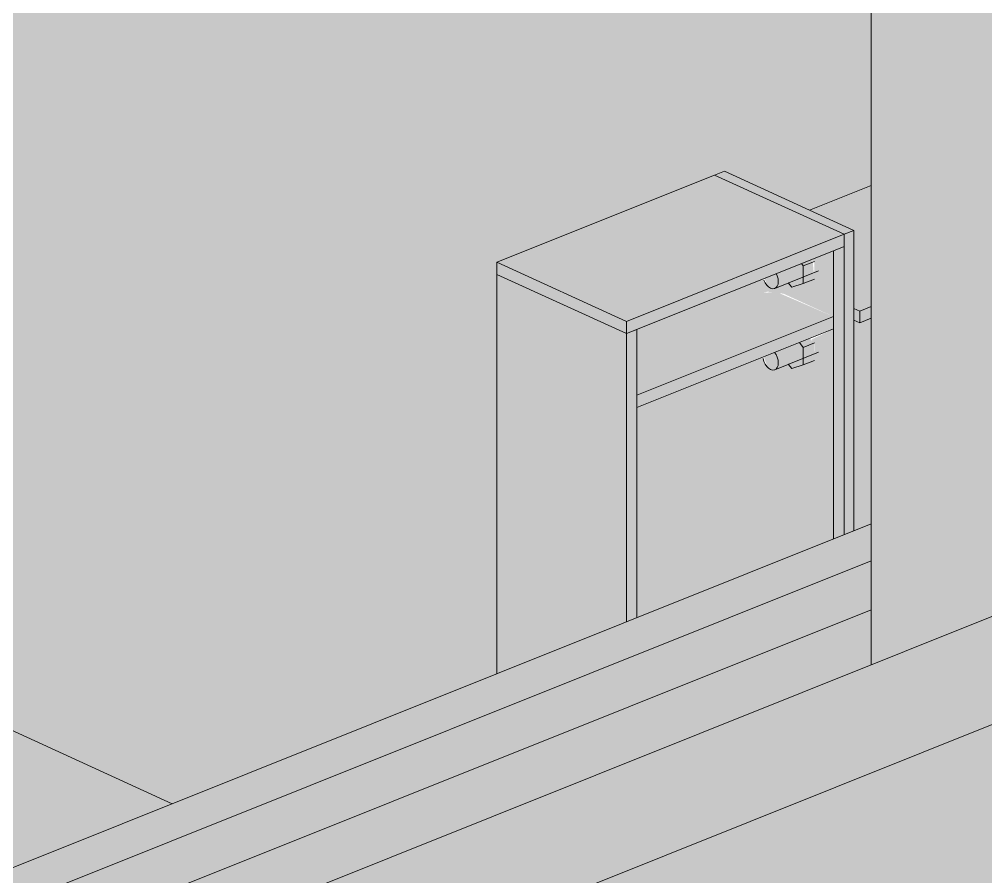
# Model space of a CAD drawing. Header units: inches. Extents: x -8719 to -3484, y -2874 to 4085.
# Drawn here: x -4225.88 to -4199.03, y 3503.45 to 3527.27 of the extents above; entities that cross this region are included whole.
import ezdxf

# ---------------------------------------------------------------- set-up
doc = ezdxf.new("R2010")
doc.units = ezdxf.units.IN
doc.header["$MEASUREMENT"] = 0
for name, color, linetype, lineweight in [('A-GENM', 5, 'Continuous', 9), ('S-BEAM', 12, 'Continuous', 9), ('S-BEAM-1', 63, 'Continuous', 9), ('S-COLS', 52, 'Continuous', 9), ('S-FNDN', 32, 'Continuous', 13), ('S-FSTN', 2, 'Continuous', 9)]:
    doc.layers.add(name, color=color, linetype=linetype, lineweight=lineweight)
doc.layers.add('I-WALL-1', color=2, linetype='Continuous', lineweight=13, transparency=0.4)
doc.layers.add('S-FNDN-2', color=25, linetype='Continuous', lineweight=13, transparency=0.4)

# ---------------------------------------------------------------- blocks, each defined once
blk = doc.blocks.new('Dimension Lumber - GLULAM - 5_125 in_ x 13_5 in_-2274259-STRUCTURAL - 3D - SOUTHWEST')
at = {"layer": 'S-BEAM-1'}
blk.add_hatch(color=256, dxfattribs=at).paths.add_polyline_path([(4408.442, 3467.976), (4492.056, 3501.434), (4491.981, 3501.574), (4495.997, 3503.181), (4496.173, 3503.082), (4570.748, 3532.924), (4567.247, 3534.525), (4404.941, 3469.576)], flags=0)
h = blk.add_hatch(color=256, dxfattribs=at)
h.paths.add_polyline_path([(4408.442, 3455.773), (4497.444, 3491.388), (4492.056, 3501.434), (4408.442, 3467.976)], flags=0)
h.paths.add_polyline_path([(4502.335, 3493.345), (4503.36, 3493.755), (4501.57, 3494.771)], flags=0)
h.paths.add_polyline_path([(4508.783, 3495.925), (4568.771, 3519.973), (4568.557, 3520.07), (4568.557, 3531.821), (4571.012, 3532.803), (4570.748, 3532.924), (4496.173, 3503.082), (4507.531, 3496.636)], flags=0)
at = {"layer": 'S-BEAM'}
for p, q in [((4567.247, 3534.525), (4404.941, 3469.576)), ((4496.173, 3503.082), (4570.748, 3532.924))]:
    blk.add_line(p, q, dxfattribs=at)
blk = doc.blocks.new('W-Wide Flange - W10X22 _MOMENT FRAME_-2307720-STRUCTURAL - 3D - SOUTHWEST')
at = {"layer": 'S-BEAM'}
for p, q in [((4504.299, 3522.656), (4502.586, 3521.97)), ((4503.984, 3519.162), (4503.82, 3519.237)), ((4504.299, 3519.288), (4503.984, 3519.162)), ((4503.984, 3518.836), (4503.984, 3519.162)), ((4503.82, 3518.911), (4503.984, 3518.836)), ((4504.299, 3518.962), (4503.984, 3518.836))]:
    blk.add_line(p, q, dxfattribs=at)
blk = doc.blocks.new('Plywood Web Joist - 11 7_8_ TJI360 _ 16_ O_C_-V658-STRUCTURAL - 3D - SOUTHWEST')
at = {"layer": 'S-BEAM'}
for p, q in [((4475.161, 3501.59), (4504.299, 3513.25)), ((4504.299, 3512.225), (4475.161, 3500.565)), ((4504.299, 3510.869), (4475.161, 3499.209))]:
    blk.add_line(p, q, dxfattribs=at)
blk = doc.blocks.new('051200 - Structural Steel Framing - Moment Frame - Bolted - 1-2290656-STRUCTURAL - 3D - SOUTHWEST')
at = {"layer": 'A-GENM'}
for p, q in [((4502.413, 3520.416), (4502.359, 3520.483)), ((4502.721, 3520.539), (4502.413, 3520.416)), ((4502.413, 3519.927), (4502.413, 3520.416)), ((4501.622, 3519.792), (4502.837, 3520.279)), ((4501.994, 3519.949), (4502.093, 3519.828)), ((4502.093, 3519.828), (4502.413, 3519.927)), ((4502.413, 3519.927), (4502.721, 3520.05)), ((4502.413, 3518.156), (4502.303, 3518.291)), ((4502.721, 3518.279), (4502.413, 3518.156)), ((4501.622, 3517.533), (4502.837, 3518.019)), ((4502.413, 3517.667), (4502.413, 3518.156)), ((4501.994, 3517.689), (4502.093, 3517.569)), ((4502.413, 3517.667), (4502.721, 3517.79)), ((4502.093, 3517.569), (4502.413, 3517.667))]:
    blk.add_line(p, q, dxfattribs=at)
for points in [[(4501.719, 3519.985, 0), (4501.712, 3520.061, 0), (4501.69, 3520.139, 0), (4501.662, 3520.204, 0)], [(4501.321, 3520.026, 0), (4501.354, 3519.952, 0), (4501.399, 3519.887, 0), (4501.45, 3519.835, 0), (4501.505, 3519.8, 0), (4501.561, 3519.784, 0), (4501.612, 3519.789, 0), (4501.656, 3519.814, 0), (4501.69, 3519.857, 0), (4501.712, 3519.915, 0), (4501.719, 3519.985, 0)], [(4501.719, 3517.725, 0), (4501.712, 3517.802, 0), (4501.69, 3517.88, 0), (4501.656, 3517.954, 0), (4501.615, 3518.016, 0)], [(4501.299, 3517.844, 0), (4501.321, 3517.766, 0), (4501.354, 3517.692, 0), (4501.399, 3517.627, 0), (4501.45, 3517.575, 0), (4501.505, 3517.54, 0), (4501.561, 3517.525, 0), (4501.612, 3517.529, 0), (4501.656, 3517.554, 0), (4501.69, 3517.597, 0), (4501.712, 3517.655, 0), (4501.719, 3517.725, 0)]]:
    blk.add_polyline3d(points, dxfattribs=at)
at = {"layer": 'S-FSTN'}
for p, q in [((4500.22, 3523.053), (4499.946, 3522.943)), ((4500.22, 3523.053), (4503.82, 3521.406)), ((4499.946, 3522.943), (4493.899, 3520.523)), ((4503.546, 3521.297), (4499.946, 3522.943)), ((4503.546, 3521.297), (4499.946, 3522.943)), ((4497.499, 3518.877), (4503.546, 3521.297)), ((4503.546, 3521.297), (4503.82, 3521.406)), ((4503.546, 3521.297), (4503.546, 3520.958)), ((4503.546, 3512.948), (4503.546, 3521.297)), ((4503.82, 3521.406), (4503.82, 3513.058)), ((4503.546, 3520.958), (4503.254, 3520.841)), ((4503.254, 3520.841), (4497.5, 3518.538)), ((4493.899, 3520.523), (4497.499, 3518.877)), ((4493.899, 3520.523), (4493.899, 3520.184)), ((4497.499, 3518.538), (4493.899, 3520.184)), ((4497.499, 3518.877), (4497.499, 3518.538)), ((4497.79, 3516.824), (4503.255, 3519.011)), ((4503.255, 3518.672), (4497.79, 3516.485)), ((4497.79, 3516.824), (4497.79, 3516.485))]:
    blk.add_line(p, q, dxfattribs=at)

msp = doc.modelspace()

# ---------------------------------------------------------------- hatches: boundary and pattern name
at = {"layer": 'I-WALL-1'}
h = msp.add_hatch(color=256, dxfattribs=at)
h.paths.add_polyline_path([(-4221.631, 3505.478), (-4212.609, 3509.088), (-4212.609, 3520.523), (-4206.289, 3523.053), (-4203.922, 3521.97), (-4202.21, 3522.656), (-4202.225, 3552.365), (-4231.347, 3565.681), (-4231.347, 3533.778), (-4228.73, 3532.581), (-4231.347, 3531.533), (-4231.347, 3509.921), (-4227.23, 3508.038)], flags=0)
h.paths.add_polyline_path([(-4263.789, 3524.755), (-4263.789, 3580.515), (-4264.292, 3580.745), (-4264.292, 3592.948), (-4260.549, 3594.445), (-4240.382, 3585.224), (-4240.382, 3586.856), (-4235.893, 3594.207), (-4267.119, 3608.485), (-4267.119, 3526.278), (-4264.421, 3525.044)], flags=0)
h.paths.add_polyline_path([(-4193.688, 3526.066), (-4167.568, 3536.518), (-4193.688, 3548.461), (-4193.688, 3533.008)], flags=0)
h.paths.add_polyline_path([(-4149.594, 3543.71), (-4142.998, 3546.35), (-4142.998, 3551.73), (-4161.416, 3560.152), (-4168.732, 3552.696), (-4169.006, 3552.587), (-4151, 3544.353)], flags=0)
h.paths.add_polyline_path([(-4174.798, 3555.235), (-4174.798, 3556.867), (-4170.31, 3564.218), (-4194.208, 3575.146), (-4201.524, 3567.691), (-4201.798, 3567.581), (-4174.879, 3555.272)], flags=0)
h.paths.add_polyline_path([(-4207.59, 3570.229), (-4207.59, 3571.861), (-4203.102, 3579.213), (-4227, 3590.14), (-4234.316, 3582.685), (-4234.589, 3582.575), (-4207.671, 3570.266)], flags=0)
h = msp.add_hatch(color=256, dxfattribs=at)
h.paths.add_polyline_path([(-4217.14, 3470.747), (-4214.342, 3471.866), (-4214.342, 3473.109), (-4219.921, 3475.66), (-4224.346, 3473.889), (-4219.019, 3471.453), (-4218.336, 3471.726), (-4217.14, 3471.179)], flags=0)
h.paths.add_polyline_path([(-4203.671, 3472.174), (-4203.423, 3472.302), (-4202.21, 3473.453), (-4202.21, 3476.721), (-4207.172, 3474.736), (-4203.671, 3473.135), (-4203.671, 3472.57)], flags=0)
h.paths.add_polyline_path([(-4225.742, 3474.527), (-4225.7, 3475.728), (-4225.273, 3475.899), (-4225.273, 3478.107), (-4230.851, 3480.658), (-4235.277, 3478.887), (-4229.949, 3476.451), (-4229.266, 3476.724), (-4228.071, 3476.177), (-4228.071, 3475.592), (-4227.136, 3475.164)], flags=0)
h.paths.add_polyline_path([(-4236.673, 3479.525), (-4236.673, 3480.34), (-4237.623, 3479.96)], flags=0)
h.paths.add_polyline_path([(-4255.356, 3488.068), (-4250.931, 3489.839), (-4255.529, 3491.942), (-4258.805, 3490.631), (-4255.629, 3489.178), (-4255.629, 3488.47), (-4255.952, 3488.34), (-4255.629, 3488.193)], flags=0)
h.paths.add_polyline_path([(-4202.689, 3513.058), (-4202.21, 3513.25), (-4202.21, 3522.656), (-4203.922, 3521.97), (-4202.689, 3521.406), (-4202.689, 3515.99)], flags=0)
h.paths.add_polyline_path([(-4193.688, 3516.66), (-4156.598, 3531.502), (-4152.033, 3529.414), (-4141.104, 3533.788), (-4141.104, 3535.367), (-4142.998, 3536.233), (-4142.998, 3546.35), (-4149.594, 3543.71), (-4169.006, 3552.587), (-4172.749, 3551.089), (-4174.798, 3552.026), (-4174.798, 3555.235), (-4201.798, 3567.581), (-4205.541, 3566.083), (-4207.59, 3567.044), (-4207.59, 3570.229), (-4234.589, 3582.575), (-4238.332, 3581.077), (-4240.382, 3582.015), (-4240.382, 3585.224), (-4260.549, 3594.445), (-4264.292, 3592.948), (-4264.292, 3580.745), (-4263.789, 3580.515), (-4263.789, 3581.861), (-4262.602, 3582.336), (-4231.347, 3568.045), (-4231.347, 3565.681), (-4202.225, 3552.365), (-4202.225, 3563.92), (-4201.997, 3564.011), (-4198.922, 3562.605), (-4198.922, 3550.855), (-4167.568, 3536.518), (-4193.688, 3526.066), (-4193.688, 3518.836)], flags=0)
h = msp.add_hatch(color=256, dxfattribs=at)
h.paths.add_polyline_path([(-4204.897, 3517.529), (-4204.745, 3517.597), (-4204.487, 3517.655), (-4204.407, 3517.571), (-4203.788, 3517.79), (-4203.8, 3518.293), (-4203.926, 3518.403), (-4204.894, 3518.015), (-4204.924, 3518.003), (-4205.192, 3517.896), (-4205.099, 3517.625), (-4205.059, 3517.575), (-4204.948, 3517.544)], flags=0)
h.paths.add_polyline_path([(-4204.897, 3519.789), (-4204.745, 3519.857), (-4204.487, 3519.915), (-4204.378, 3519.84), (-4203.788, 3520.05), (-4203.843, 3520.606), (-4204.848, 3520.204), (-4204.897, 3520.184), (-4205.176, 3520.072), (-4205.099, 3519.885), (-4205.053, 3519.833)], flags=0)
h.paths.add_polyline_path([(-4201.053, 3540.79), (-4200.303, 3541.054), (-4200.335, 3541.68), (-4200.701, 3542.106), (-4201.437, 3541.846), (-4201.402, 3541.217), (-4201.061, 3540.8)], flags=0)
h.paths.add_polyline_path([(-4201.053, 3543.502), (-4200.303, 3543.766), (-4200.335, 3544.392), (-4200.701, 3544.818), (-4201.437, 3544.558), (-4201.437, 3543.971), (-4201.061, 3543.512)], flags=0)
h.paths.add_polyline_path([(-4201.053, 3546.213), (-4200.303, 3546.477), (-4200.335, 3547.103), (-4200.701, 3547.53), (-4201.437, 3547.27), (-4201.395, 3546.631), (-4201.061, 3546.224)], flags=0)
h.paths.add_polyline_path([(-4201.053, 3548.925), (-4200.303, 3549.189), (-4200.335, 3549.815), (-4200.741, 3550.229), (-4201.437, 3549.981), (-4201.437, 3549.394), (-4201.061, 3548.935)], flags=0)
h.paths.add_polyline_path([(-4201.053, 3552.541), (-4200.303, 3552.805), (-4200.335, 3553.431), (-4200.701, 3553.857), (-4201.437, 3553.597), (-4201.402, 3552.967), (-4201.061, 3552.551)], flags=0)
h.paths.add_polyline_path([(-4201.053, 3555.252), (-4200.303, 3555.516), (-4200.335, 3556.142), (-4200.701, 3556.569), (-4201.437, 3556.309), (-4201.418, 3555.699), (-4201.061, 3555.263)], flags=0)
h.paths.add_polyline_path([(-4201.053, 3557.964), (-4200.303, 3558.228), (-4200.335, 3558.854), (-4200.701, 3559.28), (-4201.437, 3559.02), (-4201.395, 3558.382), (-4201.061, 3557.974)], flags=0)
h.paths.add_polyline_path([(-4201.053, 3560.676), (-4200.303, 3560.94), (-4200.335, 3561.566), (-4200.688, 3561.996), (-4201.437, 3561.732), (-4201.437, 3561.145), (-4201.059, 3560.683)], flags=0)
h = msp.add_hatch(color=256, dxfattribs=at)
h.paths.add_polyline_path([(-4202.21, 3473.453), (-4200.376, 3475.192), (-4202.21, 3478.61), (-4202.21, 3473.719)], flags=0)
h.paths.add_polyline_path([(-4198.28, 3482.357), (-4198.28, 3490.992), (-4202.21, 3493.223), (-4202.21, 3489.684), (-4198.709, 3483.157)], flags=0)
h.paths.add_polyline_path([(-4193.688, 3493.634), (-4193.688, 3497.541), (-4197.726, 3495.925), (-4195.653, 3494.749)], flags=0)
h.paths.add_polyline_path([(-4212.609, 3509.088), (-4202.962, 3512.949), (-4202.963, 3520.958), (-4203.843, 3520.606), (-4203.788, 3520.496), (-4203.8, 3520.045), (-4204.416, 3519.828), (-4204.514, 3519.949), (-4204.897, 3519.789), (-4205.11, 3519.898), (-4205.154, 3519.952), (-4205.209, 3520.059), (-4209.01, 3518.538), (-4212.609, 3520.184), (-4212.609, 3510.317)], flags=0)
h.paths.add_polyline_path([(-4202.21, 3509.335), (-4193.688, 3512.745), (-4193.688, 3548.461), (-4198.922, 3550.855), (-4198.922, 3539.104), (-4199.151, 3539.013), (-4202.21, 3540.412), (-4202.21, 3510.317)], flags=0)
h.paths.add_polyline_path([(-4208.717, 3516.486), (-4208.677, 3518.311), (-4205.099, 3519.705), (-4204.645, 3519.646), (-4203.255, 3519.01), (-4203.255, 3518.671), (-4203.865, 3518.373), (-4203.788, 3518.236), (-4203.8, 3517.785), (-4204.416, 3517.569), (-4204.514, 3517.689), (-4204.948, 3517.544), (-4205.11, 3517.638), (-4205.154, 3517.692), (-4205.209, 3517.889), (-4207.872, 3516.824)], flags=0)
h = msp.add_hatch(color=256, dxfattribs=at)
h.paths.add_polyline_path([(-4217.319, 3470.675), (-4217.14, 3470.747), (-4217.14, 3471.179), (-4218.336, 3471.726), (-4219.019, 3471.453), (-4217.61, 3470.808)], flags=0)
h.paths.add_polyline_path([(-4214.342, 3471.866), (-4202.21, 3476.721), (-4202.21, 3478.61), (-4209.064, 3491.388), (-4236.673, 3480.295), (-4236.673, 3479.525), (-4235.277, 3478.887), (-4225.273, 3482.89), (-4225.273, 3475.899), (-4225.742, 3475.711), (-4225.742, 3474.527), (-4224.346, 3473.889), (-4214.342, 3477.892), (-4214.342, 3472.347)], flags=0)
h.paths.add_polyline_path([(-4228.071, 3475.592), (-4228.071, 3476.177), (-4229.266, 3476.724), (-4229.949, 3476.451), (-4228.369, 3475.728)], flags=0)
h.paths.add_polyline_path([(-4193.238, 3481.963), (-4189.17, 3485.822), (-4193.238, 3488.131), (-4193.238, 3482.828)], flags=0)
h.paths.add_polyline_path([(-4185.709, 3489.105), (-4164.503, 3509.22), (-4193.688, 3497.541), (-4193.688, 3493.634), (-4185.968, 3489.252)], flags=0)
h.paths.add_polyline_path([(-4202.21, 3489.684), (-4202.21, 3493.223), (-4203.148, 3493.755), (-4204.174, 3493.345), (-4202.626, 3490.459)], flags=0)
h.paths.add_polyline_path([(-4247.134, 3491.359), (-4239.543, 3494.396), (-4244.109, 3496.484), (-4247.603, 3495.085), (-4247.603, 3493.729), (-4247.134, 3493.514), (-4247.134, 3491.666)], flags=0)
h.paths.add_polyline_path([(-4231.347, 3497.676), (-4202.21, 3509.335), (-4202.21, 3513.25), (-4231.347, 3501.59), (-4231.347, 3498.971)], flags=0)
h.paths.add_polyline_path([(-4193.688, 3512.745), (-4152.033, 3529.414), (-4156.598, 3531.502), (-4193.688, 3516.66), (-4193.688, 3514.279)], flags=0)
h = msp.add_hatch(color=256, dxfattribs=at)
h.paths.add_polyline_path([(-4202.962, 3512.949), (-4202.689, 3513.058), (-4202.689, 3521.406), (-4206.289, 3523.053), (-4212.61, 3520.523), (-4212.609, 3520.184), (-4209.009, 3518.538), (-4202.962, 3520.958), (-4202.962, 3515.99)], flags=0)
h.paths.add_polyline_path([(-4208.717, 3516.486), (-4203.255, 3518.671), (-4203.255, 3519.01), (-4204.854, 3519.701), (-4205.316, 3519.655), (-4208.717, 3518.295), (-4208.717, 3516.824)], flags=0)
at = {"layer": 'S-FNDN-2'}
msp.add_hatch(color=256, dxfattribs=at).paths.add_polyline_path([(-4226.013, 3503.725), (-4221.631, 3505.478), (-4231.347, 3509.921), (-4231.347, 3506.164), (-4227.23, 3504.281)], flags=0)

# ---------------------------------------------------------------- linework, layer by layer
at = {"layer": 'S-COLS'}
for p, q in [((-4202.21, 3540.412), (-4202.21, 3509.335)), ((-4202.962, 3520.958), (-4203.255, 3520.841)), ((-4202.962, 3512.949), (-4202.962, 3520.958)), ((-4203.255, 3512.832), (-4203.255, 3520.841)), ((-4212.609, 3509.088), (-4212.609, 3520.184)), ((-4208.717, 3518.655), (-4209.009, 3518.538)), ((-4209.009, 3518.538), (-4209.009, 3510.529)), ((-4208.717, 3510.646), (-4208.717, 3518.655))]:
    msp.add_line(p, q, dxfattribs=at)
at = {"layer": 'S-FNDN'}
msp.add_line((-4232.415, 3510.409), (-4221.631, 3505.478), dxfattribs=at)

# ---------------------------------------------------------------- block references
at = {"layer": 'S-BEAM'}
for name in ['W-Wide Flange - W10X22 _MOMENT FRAME_-2307720-STRUCTURAL - 3D - SOUTHWEST', 'Plywood Web Joist - 11 7_8_ TJI360 _ 16_ O_C_-V658-STRUCTURAL - 3D - SOUTHWEST', 'Dimension Lumber - GLULAM - 5_125 in_ x 13_5 in_-2274259-STRUCTURAL - 3D - SOUTHWEST']:
    msp.add_blockref(name, (-8706.509, 0), dxfattribs=at)
at = {"layer": 'S-FSTN'}
msp.add_blockref('051200 - Structural Steel Framing - Moment Frame - Bolted - 1-2290656-STRUCTURAL - 3D - SOUTHWEST', (-8706.509, 0), dxfattribs=at)

doc.saveas('drawing.dxf')
